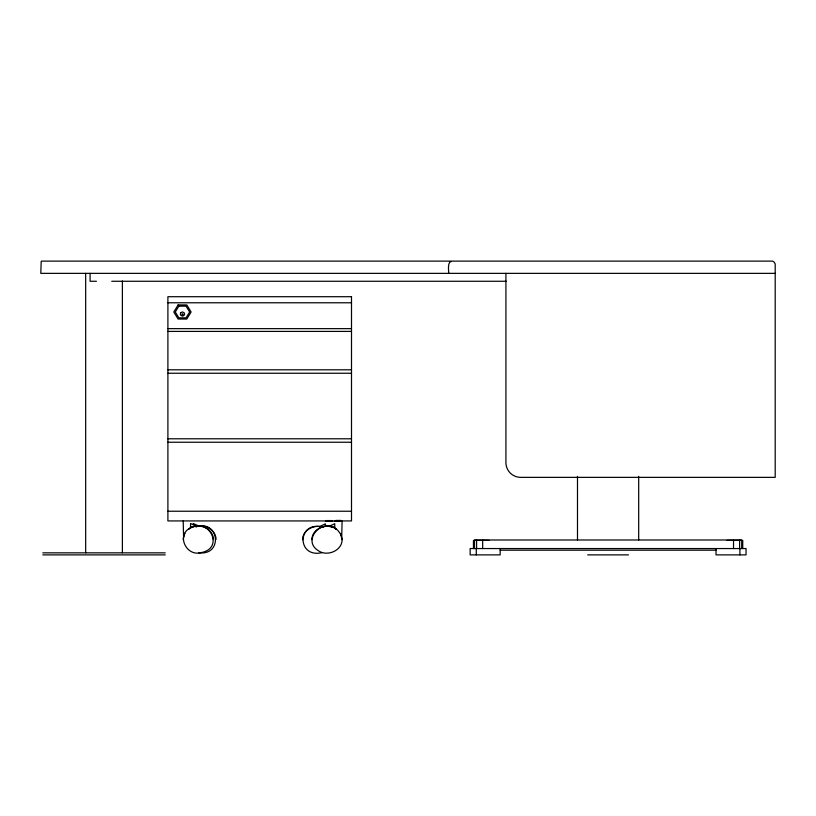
<?xml version="1.0" encoding="UTF-8"?>
<svg xmlns="http://www.w3.org/2000/svg" width="816" height="816" viewBox="0 0 816 816"><rect width="100%" height="100%" fill="white"/><g stroke="black" fill="none" stroke-linecap="round" stroke-linejoin="round"><path stroke-width="1.22" d="M213.394 539.447C213.241 527.687 197.666 522.26 188.904 528.931C207.835 515.018 225.971 548.444 200.654 552.718C186.079 556.532 175.95 534.562 190.546 527.921M183.202 539.447L184.202 534.623M196.309 526.667C219.514 519.67 223.074 556.206 198.614 552.718M322.33 552.585C296.687 558.807 296.687 520.812 322.33 527.034M311.896 539.682C311.977 527.921 327.665 522.444 336.386 529.166C322.565 517.252 301.522 540.182 318.128 550.555C327.634 557.542 344.454 549.698 341.822 537.173M302.563 539.815C302.634 529.88 314.446 523.862 323.126 527.371M183.733 535.908L184.844 533.348L184.508 533.99M323.615 527.462A16.422 16.422 0 0 0 321.31 526.779A16.565 16.565 0 0 0 319.719 526.504L325.411 523.831L325.411 526.259M329.052 526.371L334.744 523.709L334.744 527.34L332.948 527.34A16.565 16.565 0 0 0 329.052 526.371L329.858 526.493M195.442 526.259L196.238 526.136L190.546 523.474L190.546 527.105L192.341 527.105A16.565 16.565 0 0 1 196.238 526.136M198.115 526.259L198.92 526.136L193.219 523.474M197.635 526.351C205.999 524.423 216.016 530.349 216.067 539.447M775.2 273.36L40.8 273.36L41.198 261.365A1.999 1.418 -90 0 1 41.708 261.12L772.742 261.12L774.282 262.273L775.2 263.956L775.2 477.36L520.69 477.36A14.77 14.77 0 0 1 505.92 462.59L505.92 273.36M96.451 281.265L90.097 281.265L90.097 273.36M111.731 281.265L506.246 281.265M167.902 302.777L351.502 302.777M167.902 328.644L351.502 328.644M167.902 331.408L351.502 331.408M167.902 369.801L351.502 369.801M167.902 373.249L351.502 373.249M167.902 438.794L351.502 438.794M167.902 442.241L351.502 442.241M167.902 511.234L351.502 511.234M326.614 520.567L331.561 520.567M335.947 520.435L340.894 520.435M334.744 521.169L342.088 521.169L341.731 536.775M325.411 521.291L332.755 521.291M183.559 536.54L183.202 520.934M489.161 540.396L473.453 540.396L473.453 548.556M727.025 540.396L742.733 540.396L742.733 548.556M500.177 550.188L716.009 550.188M42.83 552.84L165.22 552.84M42.83 554.88L165.22 554.88M587.693 554.88L628.493 554.88M319.719 526.504L320.525 526.616M334.744 528.156L337.671 530.186L340.792 534.225M342.088 539.682L340.445 533.582L341.496 535.939M341.088 534.857L341.343 535.5M741.703 548.556L741.703 539.988L474.494 539.988L474.494 548.556M739.918 548.556L739.918 554.88M739.612 539.988L739.612 548.556M733.523 539.988L733.523 548.556M716.009 548.556L716.03 554.88L746.038 554.88L746.038 548.556L470.159 548.556L470.159 554.88L500.167 554.88L500.177 548.556M638.693 476.381L638.693 539.988M577.493 476.381L577.493 539.988M482.674 539.988L482.674 548.556M476.585 539.988L476.585 548.556M476.279 548.556L476.279 554.88M451.258 261.518C447.433 261.589 448.576 270.83 448.8 273.36M122.39 280.979L122.39 552.84M85.67 273.36L85.67 552.84M198.115 526.259A16.565 16.565 0 0 1 198.92 526.136M195.779 526.84A16.422 16.422 0 0 1 197.329 526.412M180.917 312.589L180.285 314.027L180.917 315.466L182.458 316.067L183.988 315.466L184.62 314.027L183.988 312.589L182.458 311.987L180.917 312.589M178.112 304.929L173.777 311.987L178.112 319.046L186.793 319.046L191.128 311.987L186.793 304.929L178.112 304.929M178.867 306.153L175.277 311.987L178.867 317.832L186.048 317.832L189.638 311.987L186.048 306.153L178.867 306.153M351.502 296.708L167.902 296.708L167.902 520.934L351.502 520.934L351.502 296.708M182.815 314.089L182.09 314.089L182.09 315.445L182.815 315.445L182.815 314.089"/></g></svg>
